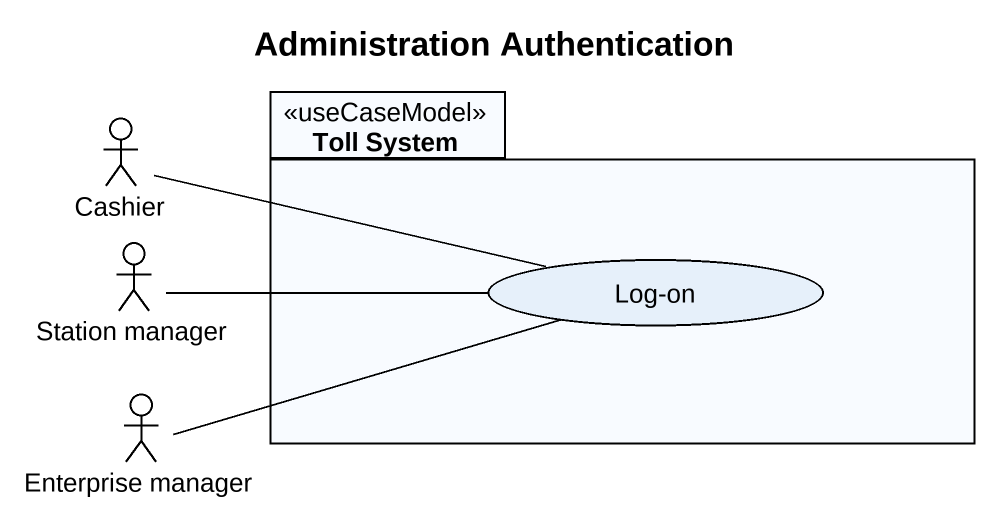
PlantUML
@startuml
title Administration Authentication
actor Cashier
package "Toll System" as Toll_System <<useCaseModel>> {
  usecase "Log-on" as Log_on
}
actor "Station manager" as Station_manager
actor "Enterprise manager" as Enterprise_manager
Cashier -right- Log_on
Station_manager -right- Log_on
Enterprise_manager -right- Log_on
@enduml
